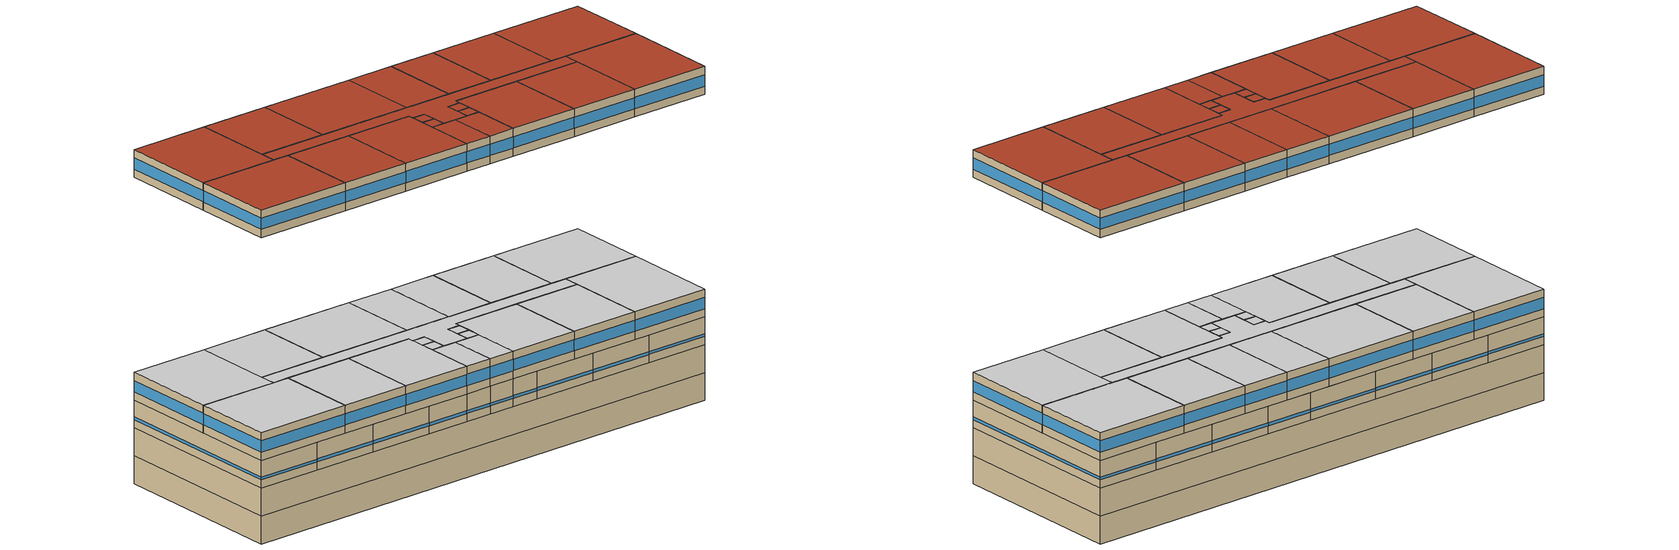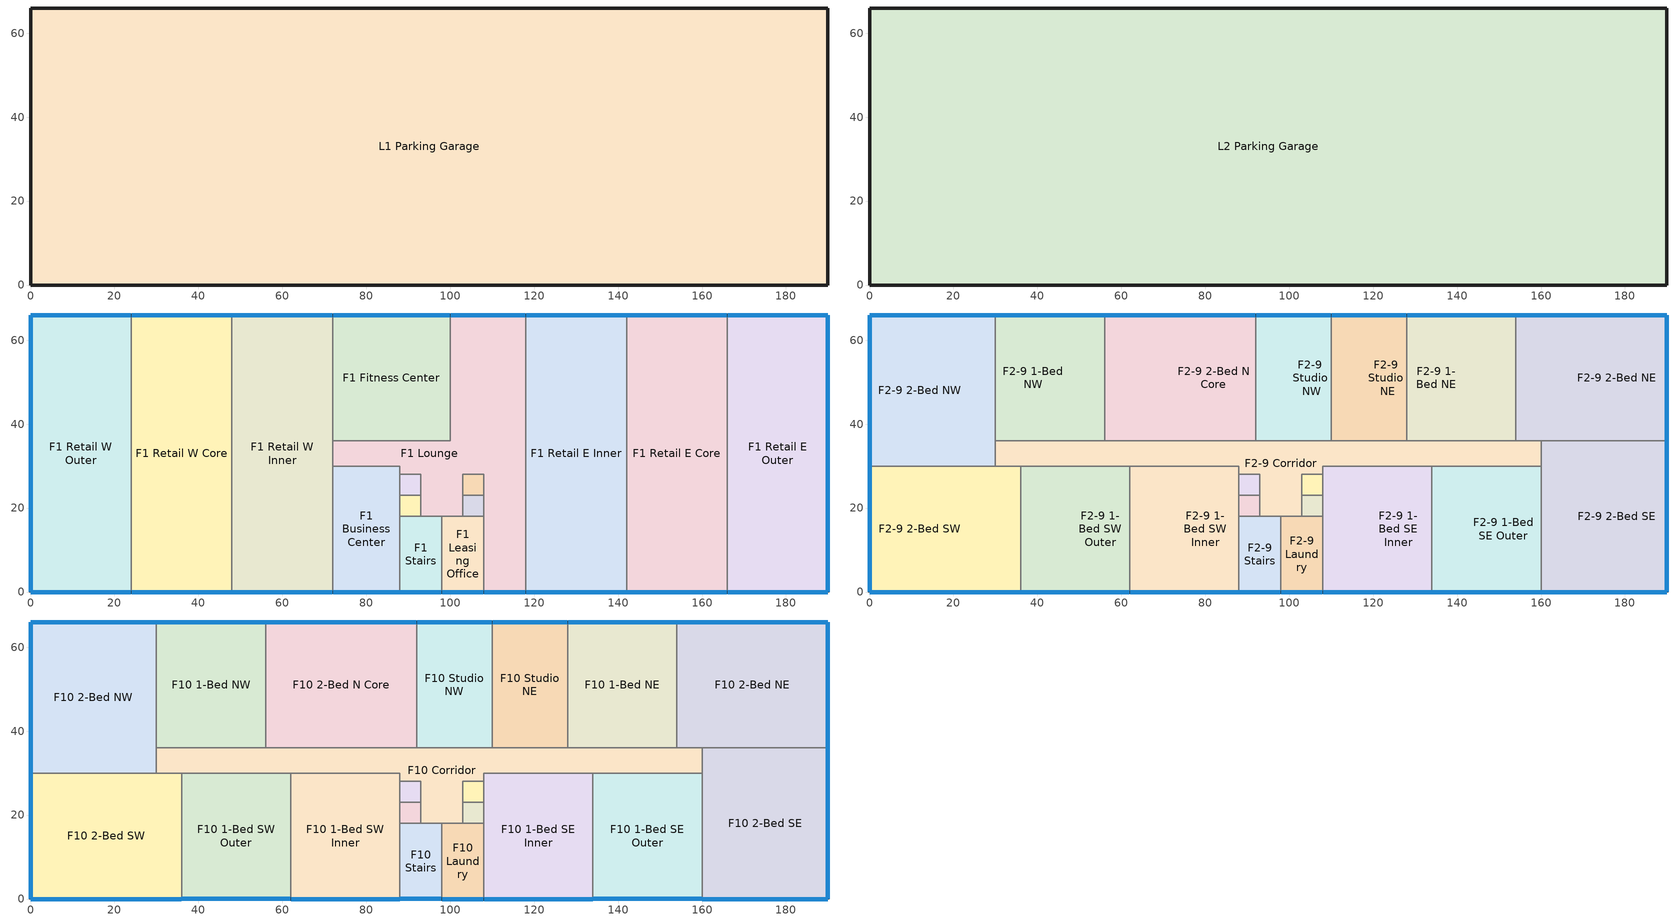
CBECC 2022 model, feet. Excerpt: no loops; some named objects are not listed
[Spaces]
L1 Parking Garage
 floor ground (SlabOnOrBelowGradeF073): 190,66 190,0 0,0 0,66 z-20
 wall ground (BelowGradeWallC114): 190,0 190,66 0,66 0,0 190,0 z-20:-10
L2 Parking Garage
 floor to L1 Parking Garage (TypicalFloorInterior): 190,66 190,0 0,0 0,66 z-10
 wall ground (BelowGradeWallC114): 0,0 190,0 190,66 0,66 0,0 z-10:0
F1 Business Center
 floor to L2 Parking Garage (OtherFloorU071): 88,30 88,0 72,0 72,30 z0
 wall outside (MetalFrameWallU062): 72,0 88,0 z0:10
 wall to F1 Lounge (MetalFrameWallInterior): 88,28 88,30 72,30 z0:10
 wall to F1 Elevator NW (MetalFrameWallInterior): 88,23 88,28 z0:10
 wall to F1 Elevator SW (MetalFrameWallInterior): 88,18 88,23 z0:10
 wall to F1 Stairs (MetalFrameWallInterior): 88,0 88,18 z0:10
 wall to F1 Retail W Inner (MetalFrameWallInterior): 72,30 72,0 z0:10
 window (Nonres Fixed Window): 72.08,0 87.92,0 z3:4.01
F1 Lounge
 floor to L2 Parking Garage (OtherFloorU071): 118,66 118,0 108,0 108,28 103,28 103,18 93,18 93,28 88,28 88,30 72,30 72,36 100,36 100,66 z0
 wall outside (MetalFrameWallU062): 108,0 118,0 / 118,66 100,66 z0:10
 wall to F1 Elevator NE (MetalFrameWallInterior): 103,23 103,28 108,28 108,23 z0:10
 wall to F1 Elevator NW (MetalFrameWallInterior): 88,28 93,28 93,23 z0:10
 wall to F1 Elevator SE (MetalFrameWallInterior): 103,18 103,23 / 108,23 108,18 z0:10
 wall to F1 Elevator SW (MetalFrameWallInterior): 93,23 93,18 z0:10
 wall to F1 Fitness Center (MetalFrameWallInterior): 100,66 100,36 72,36 z0:10
 wall to F1 Leasing Office (MetalFrameWallInterior): 98,18 103,18 / 108,18 108,0 z0:10
 wall to F1 Stairs (MetalFrameWallInterior): 93,18 98,18 z0:10
 wall to F1 Retail W Inner (MetalFrameWallInterior): 72,36 72,30 z0:10
 wall to F1 Retail E Inner (MetalFrameWallInterior): 118,0 118,66 z0:10
 window (Nonres Fixed Window): 108.08,0 117.92,0 z3:4.02; 117.92,66 100.08,66 z3:4.01
F1 Elevator NW
 floor to L2 Parking Garage (OtherFloorU071): 93,28 93,23 88,23 88,28 z0
 wall to F1 Elevator SW (MetalFrameWallInterior): 88,23 93,23 z0:10
F1 Elevator SW
 floor to L2 Parking Garage (OtherFloorU071): 93,23 93,18 88,18 88,23 z0
 wall to F1 Stairs (MetalFrameWallInterior): 88,18 93,18 z0:10
F1 Stairs
 floor to L2 Parking Garage (OtherFloorU071): 98,18 98,0 88,0 88,18 z0
 wall outside (MetalFrameWallU062): 88,0 98,0 z0:10
 wall to F1 Leasing Office (MetalFrameWallInterior): 98,0 98,18 z0:10
 window (Nonres Fixed Window): 88.08,0 97.92,0 z3:4.02
F1 Retail W Inner
 floor to L2 Parking Garage (OtherFloorU071): 72,66 72,0 48,0 48,66 z0
 wall outside (MetalFrameWallU062): 72,66 48,66 / 48,0 72,0 z0:10
 wall to F1 Fitness Center (MetalFrameWallInterior): 72,36 72,66 z0:10
 wall to F1 Retail W Core (MetalFrameWallInterior): 48,66 48,0 z0:10
 window (Nonres Fixed Window): 71.92,66 48.08,66 / 48.08,0 71.92,0 z3:4.01
F1 Elevator NE
 floor to L2 Parking Garage (OtherFloorU071): 108,28 108,23 103,23 103,28 z0
 wall to F1 Elevator SE (MetalFrameWallInterior): 103,23 108,23 z0:10
F1 Elevator SE
 floor to L2 Parking Garage (OtherFloorU071): 108,23 108,18 103,18 103,23 z0
 wall to F1 Leasing Office (MetalFrameWallInterior): 103,18 108,18 z0:10
F1 Leasing Office
 floor to L2 Parking Garage (OtherFloorU071): 108,18 108,0 98,0 98,18 z0
 wall outside (MetalFrameWallU062): 98,0 108,0 z0:10
 window (Nonres Fixed Window): 98.08,0 107.92,0 z3:4.02
F1 Fitness Center
 floor to L2 Parking Garage (OtherFloorU071): 100,66 100,36 72,36 72,66 z0
 wall outside (MetalFrameWallU062): 100,66 72,66 z0:10
 window (Nonres Fixed Window): 99.92,66 72.08,66 z3:4.01
F1 Retail E Inner
 floor to L2 Parking Garage (OtherFloorU071): 142,66 142,0 118,0 118,66 z0
 wall outside (MetalFrameWallU062): 142,66 118,66 / 118,0 142,0 z0:10
 wall to F1 Retail E Core (MetalFrameWallInterior): 142,0 142,66 z0:10
 window (Nonres Fixed Window): 141.92,66 118.08,66 / 118.08,0 141.92,0 z3:4.01
F1 Retail E Core
 floor to L2 Parking Garage (OtherFloorU071): 166,66 166,0 142,0 142,66 z0
 wall outside (MetalFrameWallU062): 166,66 142,66 / 142,0 166,0 z0:10
 wall to F1 Retail E Outer (MetalFrameWallInterior): 166,0 166,66 z0:10
 window (Nonres Fixed Window): 165.92,66 142.08,66 / 142.08,0 165.92,0 z3:4.01
F1 Retail E Outer
 floor to L2 Parking Garage (OtherFloorU071): 190,66 190,0 166,0 166,66 z0
 wall outside (MetalFrameWallU062): 166,0 190,0 190,66 166,66 z0:10
 window (Nonres Fixed Window): 189.92,66 166.08,66 / 166.08,0 189.92,0 z3:4.01; 190,0.08 190,65.92 z3:4
F1 Retail W Core
 floor to L2 Parking Garage (OtherFloorU071): 48,66 48,0 24,0 24,66 z0
 wall outside (MetalFrameWallU062): 48,66 24,66 / 24,0 48,0 z0:10
 wall to F1 Retail W Outer (MetalFrameWallInterior): 24,66 24,0 z0:10
 window (Nonres Fixed Window): 47.92,66 24.08,66 / 24.08,0 47.92,0 z3:4.01
F1 Retail W Outer
 floor to L2 Parking Garage (OtherFloorU071): 24,66 24,0 0,0 0,66 z0
 wall outside (MetalFrameWallU062): 24,66 0,66 0,0 24,0 z0:10
 window (Nonres Fixed Window): 0,65.92 0,0.08 z3:4; 23.92,66 0.08,66 / 0.08,0 23.92,0 z3:4.01
F2-9 1-Bed NE
 floor inside (TypicalFloorInterior): 154,66 154,36 142,36 142,66 z10; 142,66 142,36 128,36 128,66 z10
 wall outside (MetalFrameWallU069): 154,66 128,66 z10:20
 wall to F2-9 Studio NE (MetalFrameWallInterior): 128,66 128,36 z10:20
 wall to F2-9 2-Bed NE (MetalFrameWallInterior): 154,36 154,66 z10:20
 wall to F2-9 Corridor (MetalFrameWallInterior): 128,36 154,36 z10:20
 window (Res Fixed Window): 153.92,66 128.08,66 z13:17.03
 ceiling inside (IntCeiling): 154,36 154,66 128,66 128,36 z20
F2-9 Studio NE
 floor inside (TypicalFloorInterior): 118,66 118,36 110,36 110,66 z10; 128,66 128,36 118,36 118,66 z10
 wall outside (MetalFrameWallU069): 128,66 110,66 z10:20
 wall to F2-9 Corridor (MetalFrameWallInterior): 110,36 128,36 z10:20
 wall to F2-9 Studio NW (MetalFrameWallInterior): 110,66 110,36 z10:20
 window (Res Fixed Window): 127.92,66 110.08,66 z13:17.04
 ceiling inside (IntCeiling): 128,36 128,66 110,66 110,36 z20
F2-9 2-Bed NE
 floor inside (TypicalFloorInterior): 166,66 166,36 154,36 154,66 z10; 190,66 190,36 166,36 166,66 z10
 wall outside (MetalFrameWallU069): 190,36 190,66 154,66 z10:20
 wall to F2-9 2-Bed SE (MetalFrameWallInterior): 160,36 190,36 z10:20
 wall to F2-9 Corridor (MetalFrameWallInterior): 154,36 160,36 z10:20
 window (Res Fixed Window): 190,36.08 190,65.92 / 189.92,66 154.08,66 z13:17.02
 ceiling inside (IntCeiling): 190,36 190,66 154,66 154,36 z20
F2-9 Corridor
 floor inside (TypicalFloorInterior): 48,36 48,30 30,30 30,36 z10; 160,36 160,30 142,30 142,36 z10; 118,36 118,30 108,30 108,28 103,28 103,18 93,18 93,28 88,28 88,30 72,30 72,36 z10; 72,36 72,30 48,30 48,36 z10; 142,36 142,30 118,30 118,36 z10
 wall to F2-9 1-Bed NW (MetalFrameWallInterior): 56,36 30,36 z10:20
 wall to F2-9 1-Bed SE Inner (MetalFrameWallInterior): 108,28 108,30 134,30 z10:20
 wall to F2-9 1-Bed SE Outer (MetalFrameWallInterior): 134,30 160,30 z10:20
 wall to F2-9 1-Bed SW Inner (MetalFrameWallInterior): 62,30 88,30 88,28 z10:20
 wall to F2-9 1-Bed SW Outer (MetalFrameWallInterior): 36,30 62,30 z10:20
 wall to F2-9 2-Bed N Core (MetalFrameWallInterior): 92,36 56,36 z10:20
 wall to F2-9 2-Bed NW (MetalFrameWallInterior): 30,36 30,30 z10:20
 wall to F2-9 2-Bed SE (MetalFrameWallInterior): 160,30 160,36 z10:20
 wall to F2-9 2-Bed SW (MetalFrameWallInterior): 30,30 36,30 z10:20
 wall to F2-9 Elevator NE (MetalFrameWallInterior): 103,23 103,28 108,28 z10:20
 wall to F2-9 Elevator SW (MetalFrameWallInterior): 93,23 93,18 z10:20
 wall to F2-9 Studio NW (MetalFrameWallInterior): 110,36 92,36 z10:20
 wall to F2-9 Stairs (MetalFrameWallInterior): 93,18 98,18 z10:20
 wall to F2-9 Elevator NW (MetalFrameWallInterior): 88,28 93,28 93,23 z10:20
 wall to F2-9 Elevator SE (MetalFrameWallInterior): 103,18 103,23 z10:20
 wall to F2-9 Laundry (MetalFrameWallInterior): 98,18 103,18 z10:20
 ceiling inside (IntCeiling): 103,18 103,28 108,28 108,30 160,30 160,36 30,36 30,30 88,30 88,28 93,28 93,18 z20
F2-9 1-Bed NW
 floor inside (TypicalFloorInterior): 56,66 56,36 48,36 48,66 z10; 48,66 48,36 30,36 30,66 z10
 wall outside (MetalFrameWallU069): 56,66 30,66 z10:20
 wall to F2-9 2-Bed NW (MetalFrameWallInterior): 30,66 30,36 z10:20
 wall to F2-9 2-Bed N Core (MetalFrameWallInterior): 56,36 56,66 z10:20
 window (Res Fixed Window): 55.92,66 30.08,66 z13:17.03
 ceiling inside (IntCeiling): 56,36 56,66 30,66 30,36 z20
F2-9 2-Bed NW
 floor inside (TypicalFloorInterior): 30,66 30,30 24,30 24,66 z10; 24,66 24,30 0,30 0,66 z10
 wall outside (MetalFrameWallU069): 30,66 0,66 0,30 z10:20
 wall to F2-9 2-Bed SW (MetalFrameWallInterior): 0,30 30,30 z10:20
 window (Res Fixed Window): 0,65.92 0,30.08 / 29.92,66 0.08,66 z13:17.02
 ceiling inside (IntCeiling): 30,30 30,66 0,66 0,30 z20
F2-9 2-Bed N Core
 floor inside (TypicalFloorInterior): 92,66 92,36 72,36 72,66 z10; 72,66 72,36 56,36 56,66 z10
 wall outside (MetalFrameWallU069): 92,66 56,66 z10:20
 wall to F2-9 Studio NW (MetalFrameWallInterior): 92,36 92,66 z10:20
 window (Res Fixed Window): 91.92,66 56.08,66 z13:17.02
 ceiling inside (IntCeiling): 92,36 92,66 56,66 56,36 z20
F2-9 1-Bed SE Inner
 floor inside (TypicalFloorInterior): 134,30 134,0 118,0 118,30 z10; 118,30 118,0 108,0 108,30 z10
 wall outside (MetalFrameWallU069): 108,0 134,0 z10:20
 wall to F2-9 Elevator NE (MetalFrameWallInterior): 108,28 108,23 z10:20
 wall to F2-9 1-Bed SE Outer (MetalFrameWallInterior): 134,0 134,30 z10:20
 wall to F2-9 Elevator SE (MetalFrameWallInterior): 108,23 108,18 z10:20
 wall to F2-9 Laundry (MetalFrameWallInterior): 108,18 108,0 z10:20
 window (Res Fixed Window): 108.08,0 133.92,0 z13:17.03
 ceiling inside (IntCeiling): 134,0 134,30 108,30 108,0 z20
F2-9 Elevator NE
 floor inside (TypicalFloorInterior): 108,28 108,23 103,23 103,28 z10
 wall to F2-9 Elevator SE (MetalFrameWallInterior): 103,23 108,23 z10:20
 ceiling inside (IntCeiling): 108,23 108,28 103,28 103,23 z20
F2-9 1-Bed SE Outer
 floor inside (TypicalFloorInterior): 160,30 160,0 142,0 142,30 z10; 142,30 142,0 134,0 134,30 z10
 wall outside (MetalFrameWallU069): 134,0 160,0 z10:20
 wall to F2-9 2-Bed SE (MetalFrameWallInterior): 160,0 160,30 z10:20
 window (Res Fixed Window): 134.08,0 159.92,0 z13:17.03
 ceiling inside (IntCeiling): 160,0 160,30 134,30 134,0 z20
F2-9 Elevator SE
 floor inside (TypicalFloorInterior): 108,23 108,18 103,18 103,23 z10
 wall to F2-9 Laundry (MetalFrameWallInterior): 103,18 108,18 z10:20
 ceiling inside (IntCeiling): 108,18 108,23 103,23 103,18 z20
F2-9 Laundry
 floor inside (TypicalFloorInterior): 108,18 108,0 98,0 98,18 z10
 wall outside (MetalFrameWallU062): 98,0 108,0 z10:20
 wall to F2-9 Stairs (MetalFrameWallInterior): 98,18 98,0 z10:20
 window (Res Fixed Window): 98.08,0 107.92,0 z13:17.07
 ceiling inside (IntCeiling): 108,0 108,18 98,18 98,0 z20
F2-9 2-Bed SE
 floor inside (TypicalFloorInterior): 190,36 190,0 166,0 166,36 z10; 166,36 166,0 160,0 160,36 z10
 wall outside (MetalFrameWallU069): 160,0 190,0 190,36 z10:20
 window (Res Fixed Window): 160.08,0 189.92,0 / 190,0.08 190,35.92 z13:17.02
 ceiling inside (IntCeiling): 190,0 190,36 160,36 160,0 z20
F2-9 1-Bed SW Inner
 floor inside (TypicalFloorInterior): 88,30 88,0 72,0 72,30 z10; 72,30 72,0 62,0 62,30 z10
 wall outside (MetalFrameWallU069): 62,0 88,0 z10:20
 wall to F2-9 1-Bed SW Outer (MetalFrameWallInterior): 62,30 62,0 z10:20
 wall to F2-9 Stairs (MetalFrameWallInterior): 88,0 88,18 z10:20
 wall to F2-9 Elevator SW (MetalFrameWallInterior): 88,18 88,23 z10:20
 wall to F2-9 Elevator NW (MetalFrameWallInterior): 88,23 88,28 z10:20
 window (Res Fixed Window): 62.08,0 87.92,0 z13:17.03
 ceiling inside (IntCeiling): 88,0 88,30 62,30 62,0 z20
F2-9 1-Bed SW Outer
 floor inside (TypicalFloorInterior): 62,30 62,0 48,0 48,30 z10; 48,30 48,0 36,0 36,30 z10
 wall outside (MetalFrameWallU069): 36,0 62,0 z10:20
 wall to F2-9 2-Bed SW (MetalFrameWallInterior): 36,30 36,0 z10:20
 window (Res Fixed Window): 36.08,0 61.92,0 z13:17.03
 ceiling inside (IntCeiling): 62,0 62,30 36,30 36,0 z20
F2-9 Stairs
 floor inside (TypicalFloorInterior): 98,18 98,0 88,0 88,18 z10
 wall outside (MetalFrameWallU062): 88,0 98,0 z10:20
 wall to F2-9 Elevator SW (MetalFrameWallInterior): 93,18 88,18 z10:20
 window (Res Fixed Window): 88.08,0 97.92,0 z13:17.07
 ceiling inside (IntCeiling): 98,0 98,18 88,18 88,0 z20
F2-9 Elevator SW
 floor inside (TypicalFloorInterior): 93,23 93,18 88,18 88,23 z10
 wall to F2-9 Elevator NW (MetalFrameWallInterior): 93,23 88,23 z10:20
 ceiling inside (IntCeiling): 93,18 93,23 88,23 88,18 z20
F2-9 Elevator NW
 floor inside (TypicalFloorInterior): 93,28 93,23 88,23 88,28 z10
 ceiling inside (IntCeiling): 93,23 93,28 88,28 88,23 z20
F2-9 2-Bed SW
 floor inside (TypicalFloorInterior): 36,30 36,0 24,0 24,30 z10; 24,30 24,0 0,0 0,30 z10
 wall outside (MetalFrameWallU069): 0,30 0,0 36,0 z10:20
 window (Res Fixed Window): 0,29.92 0,0.08 / 0.08,0 35.92,0 z13:17.02
 ceiling inside (IntCeiling): 36,0 36,30 0,30 0,0 z20
F2-9 Studio NW
 floor inside (TypicalFloorInterior): 100,66 100,36 92,36 92,66 z10; 110,66 110,36 100,36 100,66 z10
 wall outside (MetalFrameWallU069): 110,66 92,66 z10:20
 window (Res Fixed Window): 109.92,66 92.08,66 z13:17.04
 ceiling inside (IntCeiling): 110,36 110,66 92,66 92,36 z20
F10 1-Bed NE
 floor inside (TypicalFloorInterior): 154,66 154,36 128,36 128,66 z90
 wall outside (MetalFrameWallU069): 154,66 128,66 z90:100
 wall to F10 Studio NE (MetalFrameWallInterior): 128,66 128,36 z90:100
 wall to F10 2-Bed NE (MetalFrameWallInterior): 154,36 154,66 z90:100
 wall to F10 Corridor (MetalFrameWallInterior): 128,36 154,36 z90:100
 window (Res Fixed Window): 153.92,66 128.08,66 z93:97.03
 roof outside (FlatResWoodFramingAndOtherRoofU028Refl08): 154,36 154,66 128,66 128,36 z100
F10 Studio NE
 floor inside (TypicalFloorInterior): 128,66 128,36 110,36 110,66 z90
 wall outside (MetalFrameWallU069): 128,66 110,66 z90:100
 wall to F10 Corridor (MetalFrameWallInterior): 110,36 128,36 z90:100
 wall to F10 Studio NW (MetalFrameWallInterior): 110,66 110,36 z90:100
 window (Res Fixed Window): 127.92,66 110.08,66 z93:97.04
 roof outside (FlatResWoodFramingAndOtherRoofU028Refl08): 128,36 128,66 110,66 110,36 z100
F10 2-Bed NE
 floor inside (TypicalFloorInterior): 190,66 190,36 154,36 154,66 z90
 wall outside (MetalFrameWallU069): 190,36 190,66 154,66 z90:100
 wall to F10 2-Bed SE (MetalFrameWallInterior): 160,36 190,36 z90:100
 wall to F10 Corridor (MetalFrameWallInterior): 154,36 160,36 z90:100
 window (Res Fixed Window): 190,36.08 190,65.92 / 189.92,66 154.08,66 z93:97.02
 roof outside (FlatResWoodFramingAndOtherRoofU028Refl08): 190,36 190,66 154,66 154,36 z100
F10 Corridor
 floor inside (TypicalFloorInterior): 160,36 160,30 108,30 108,28 103,28 103,18 93,18 93,28 88,28 88,30 30,30 30,36 z90
 wall to F10 1-Bed NW (MetalFrameWallInterior): 56,36 30,36 z90:100
 wall to F10 1-Bed SE Inner (MetalFrameWallInterior): 108,28 108,30 134,30 z90:100
 wall to F10 1-Bed SE Outer (MetalFrameWallInterior): 134,30 160,30 z90:100
 wall to F10 1-Bed SW Inner (MetalFrameWallInterior): 62,30 88,30 88,28 z90:100
 wall to F10 1-Bed SW Outer (MetalFrameWallInterior): 36,30 62,30 z90:100
 wall to F10 2-Bed N Core (MetalFrameWallInterior): 92,36 56,36 z90:100
 wall to F10 2-Bed NW (MetalFrameWallInterior): 30,36 30,30 z90:100
 wall to F10 2-Bed SE (MetalFrameWallInterior): 160,30 160,36 z90:100
 wall to F10 2-Bed SW (MetalFrameWallInterior): 30,30 36,30 z90:100
 wall to F10 Elevator NE (MetalFrameWallInterior): 103,23 103,28 108,28 z90:100
 wall to F10 Elevator SW (MetalFrameWallInterior): 93,23 93,18 z90:100
 wall to F10 Studio NW (MetalFrameWallInterior): 110,36 92,36 z90:100
 wall to F10 Stairs (MetalFrameWallInterior): 93,18 98,18 z90:100
 wall to F10 Elevator NW (MetalFrameWallInterior): 88,28 93,28 93,23 z90:100
 wall to F10 Elevator SE (MetalFrameWallInterior): 103,18 103,23 z90:100
 wall to F10 Laundry (MetalFrameWallInterior): 98,18 103,18 z90:100
 roof outside (FlatNonresWoodFramingAndOtherRoofU034): 103,18 103,28 108,28 108,30 160,30 160,36 30,36 30,30 88,30 88,28 93,28 93,18 z100
F10 1-Bed NW
 floor inside (TypicalFloorInterior): 56,66 56,36 30,36 30,66 z90
 wall outside (MetalFrameWallU069): 56,66 30,66 z90:100
 wall to F10 2-Bed NW (MetalFrameWallInterior): 30,66 30,36 z90:100
 wall to F10 2-Bed N Core (MetalFrameWallInterior): 56,36 56,66 z90:100
 window (Res Fixed Window): 55.92,66 30.08,66 z93:97.03
 roof outside (FlatResWoodFramingAndOtherRoofU028Refl08): 56,36 56,66 30,66 30,36 z100
F10 2-Bed NW
 floor inside (TypicalFloorInterior): 30,66 30,30 0,30 0,66 z90
 wall outside (MetalFrameWallU069): 30,66 0,66 0,30 z90:100
 wall to F10 2-Bed SW (MetalFrameWallInterior): 0,30 30,30 z90:100
 window (Res Fixed Window): 0,65.92 0,30.08 / 29.92,66 0.08,66 z93:97.02
 roof outside (FlatResWoodFramingAndOtherRoofU028Refl08): 30,30 30,66 0,66 0,30 z100
F10 2-Bed N Core
 floor inside (TypicalFloorInterior): 92,66 92,36 56,36 56,66 z90
 wall outside (MetalFrameWallU069): 92,66 56,66 z90:100
 wall to F10 Studio NW (MetalFrameWallInterior): 92,36 92,66 z90:100
 window (Res Fixed Window): 91.92,66 56.08,66 z93:97.02
 roof outside (FlatResWoodFramingAndOtherRoofU028Refl08): 92,36 92,66 56,66 56,36 z100
F10 1-Bed SE Inner
 floor inside (TypicalFloorInterior): 134,30 134,0 108,0 108,30 z90
 wall outside (MetalFrameWallU069): 108,0 134,0 z90:100
 wall to F10 Elevator NE (MetalFrameWallInterior): 108,28 108,23 z90:100
 wall to F10 1-Bed SE Outer (MetalFrameWallInterior): 134,0 134,30 z90:100
 wall to F10 Elevator SE (MetalFrameWallInterior): 108,23 108,18 z90:100
 wall to F10 Laundry (MetalFrameWallInterior): 108,18 108,0 z90:100
 window (Res Fixed Window): 108.08,0 133.92,0 z93:97.03
 roof outside (FlatResWoodFramingAndOtherRoofU028Refl08): 134,0 134,30 108,30 108,0 z100
F10 Elevator NE
 floor inside (TypicalFloorInterior): 108,28 108,23 103,23 103,28 z90
 wall to F10 Elevator SE (MetalFrameWallInterior): 103,23 108,23 z90:100
 roof outside (FlatNonresWoodFramingAndOtherRoofU034): 108,23 108,28 103,28 103,23 z100
F10 1-Bed SE Outer
 floor inside (TypicalFloorInterior): 160,30 160,0 134,0 134,30 z90
 wall outside (MetalFrameWallU069): 134,0 160,0 z90:100
 wall to F10 2-Bed SE (MetalFrameWallInterior): 160,0 160,30 z90:100
 window (Res Fixed Window): 134.08,0 159.92,0 z93:97.03
 roof outside (FlatResWoodFramingAndOtherRoofU028Refl08): 160,0 160,30 134,30 134,0 z100
F10 Elevator SE
 floor inside (TypicalFloorInterior): 108,23 108,18 103,18 103,23 z90
 wall to F10 Laundry (MetalFrameWallInterior): 103,18 108,18 z90:100
 roof outside (FlatNonresWoodFramingAndOtherRoofU034): 108,18 108,23 103,23 103,18 z100
F10 Laundry
 floor inside (TypicalFloorInterior): 108,18 108,0 98,0 98,18 z90
 wall outside (MetalFrameWallU062): 98,0 108,0 z90:100
 wall to F10 Stairs (MetalFrameWallInterior): 98,18 98,0 z90:100
 window (Res Fixed Window): 98.08,0 107.92,0 z93:97.07
 roof outside (FlatNonresWoodFramingAndOtherRoofU034): 108,0 108,18 98,18 98,0 z100
F10 2-Bed SE
 floor inside (TypicalFloorInterior): 190,36 190,0 160,0 160,36 z90
 wall outside (MetalFrameWallU069): 160,0 190,0 190,36 z90:100
 window (Res Fixed Window): 160.08,0 189.92,0 / 190,0.08 190,35.92 z93:97.02
 roof outside (FlatResWoodFramingAndOtherRoofU028Refl08): 190,0 190,36 160,36 160,0 z100
F10 1-Bed SW Inner
 floor inside (TypicalFloorInterior): 88,30 88,0 62,0 62,30 z90
 wall outside (MetalFrameWallU069): 62,0 88,0 z90:100
 wall to F10 1-Bed SW Outer (MetalFrameWallInterior): 62,30 62,0 z90:100
 wall to F10 Stairs (MetalFrameWallInterior): 88,0 88,18 z90:100
 wall to F10 Elevator SW (MetalFrameWallInterior): 88,18 88,23 z90:100
 wall to F10 Elevator NW (MetalFrameWallInterior): 88,23 88,28 z90:100
 window (Res Fixed Window): 62.08,0 87.92,0 z93:97.03
 roof outside (FlatResWoodFramingAndOtherRoofU028Refl08): 88,0 88,30 62,30 62,0 z100
F10 1-Bed SW Outer
 floor inside (TypicalFloorInterior): 62,30 62,0 36,0 36,30 z90
 wall outside (MetalFrameWallU069): 36,0 62,0 z90:100
 wall to F10 2-Bed SW (MetalFrameWallInterior): 36,30 36,0 z90:100
 window (Res Fixed Window): 36.08,0 61.92,0 z93:97.03
 roof outside (FlatResWoodFramingAndOtherRoofU028Refl08): 62,0 62,30 36,30 36,0 z100
F10 Stairs
 floor inside (TypicalFloorInterior): 98,18 98,0 88,0 88,18 z90
 wall outside (MetalFrameWallU062): 88,0 98,0 z90:100
 wall to F10 Elevator SW (MetalFrameWallInterior): 93,18 88,18 z90:100
 window (Res Fixed Window): 88.08,0 97.92,0 z93:97.07
 roof outside (FlatNonresWoodFramingAndOtherRoofU034): 98,0 98,18 88,18 88,0 z100
F10 Elevator SW
 floor inside (TypicalFloorInterior): 93,23 93,18 88,18 88,23 z90
 wall to F10 Elevator NW (MetalFrameWallInterior): 93,23 88,23 z90:100
 roof outside (FlatNonresWoodFramingAndOtherRoofU034): 93,18 93,23 88,23 88,18 z100
F10 Elevator NW
 floor inside (TypicalFloorInterior): 93,28 93,23 88,23 88,28 z90
 roof outside (FlatNonresWoodFramingAndOtherRoofU034): 93,23 93,28 88,28 88,23 z100
F10 2-Bed SW
 floor inside (TypicalFloorInterior): 36,30 36,0 0,0 0,30 z90
 wall outside (MetalFrameWallU069): 0,30 0,0 36,0 z90:100
 window (Res Fixed Window): 0,29.92 0,0.08 / 0.08,0 35.92,0 z93:97.02
 roof outside (FlatResWoodFramingAndOtherRoofU028Refl08): 36,0 36,30 0,30 0,0 z100
F10 Studio NW
 floor inside (TypicalFloorInterior): 110,66 110,36 92,36 92,66 z90
 wall outside (MetalFrameWallU069): 110,66 92,66 z90:100
 window (Res Fixed Window): 109.92,66 92.08,66 z93:97.04
 roof outside (FlatResWoodFramingAndOtherRoofU028Refl08): 110,36 110,66 92,66 92,36 z100
[Proj]
0110012-HighRiseRes10Story-CECStd19: CliZn=ClimateZone12; WeatherStation=SACRAMENTO-EXECUTIVE_724830; HVACAutoSizing=0; IsStdModel=1; TakeCentralElecDHWSolPVCred=0
[Bldg]
Building 1: BldgAz=0; TotStoryCnt=12; AboveGrdStoryCnt=10
[Mat]
Name | CodeCat | CodeItem
Gypsum Board - 3/4 in. | Bldg Board and Siding | Gypsum Board - 3/4 in.
Gypsum Board - 1/2 in. | Bldg Board and Siding | Gypsum Board - 1/2 in.
Gypsum Board - 5/8 in. | Bldg Board and Siding | Gypsum Board - 5/8 in.
Stucco - 7/8 in. | Plastering Materials | Stucco - 7/8 in.
Carpet - 3/4 in. | Finish Materials | Carpet - 3/4 in.
Metal Deck - 1/16 in. | Bldg Board and Siding | Metal Deck - 1/16 in.
Air - Metal Wall Framing - 16 or 24 in. OC | Air | Air - Metal Wall Framing - 16 or 24 in. OC
Concrete - 140 lb/ft3 - 4 in. | Concrete | Concrete - 140 lb/ft3 - 4 in.
Concrete - Solid Grout - 115 lb/ft3 - 8 in. | Masonry Units Solid | Concrete - Solid Grout - 115 lb/ft3 - 8 in.
Plywood - 5/8 in. | Bldg Board and Siding | Plywood - 5/8 in.
Compliance Insulation R0.10 | Insulation Board | Compliance Insulation R0.10
Compliance Insulation R0.20 | Insulation Board | Compliance Insulation R0.20
Compliance Insulation R2.00 | Insulation Board | Compliance Insulation R2.00
Compliance Insulation R10.06 | Insulation Board | Compliance Insulation R10.06
Compliance Insulation R13.99 | Insulation Board | Compliance Insulation R13.99
Compliance Insulation R9.83 | Insulation Board | Compliance Insulation R9.83
Compliance Insulation R28.63 | Insulation Board | Compliance Insulation R28.63
Compliance Insulation R34.93 | Insulation Board | Compliance Insulation R34.93
Metal Standing Seam - 1/16 in. | Roofing | Metal Standing Seam - 1/16 in.
[ConsAssm]
TypicalFloorInterior: CompatibleSurfType=InteriorFloor; SpecMthd=Layers; ExtRoughness=MediumRough; MatRef[1]=Metal Deck - 1/16 in.; MatRef[2]=Concrete - 140 lb/ft3 - 4 in.; MatRef[3]=Carpet - 3/4 in.
IntCeiling: CompatibleSurfType=Ceiling; MatRef[1]=Gypsum Board - 3/4 in.
MetalFrameWallInterior: SpecMthd=Layers; ExtRoughness=MediumSmooth; MatRef[1]=Gypsum Board - 5/8 in.; MatRef[2]=Air - Metal Wall Framing - 16 or 24 in. OC; MatRef[3]=Gypsum Board - 5/8 in.
BelowGradeWallC114: CompatibleSurfType=UndergroundWall; SpecMthd=Layers; ExtRoughness=Smooth; MatRef[1]=Concrete - Solid Grout - 115 lb/ft3 - 8 in.
MetalFrameWallU062: CompatibleSurfType=ExteriorWall; SpecMthd=Layers; ExtRoughness=Smooth; MatRef[1]=Stucco - 7/8 in.; MatRef[2]=Compliance Insulation R13.99; MatRef[3]=Air - Metal Wall Framing - 16 or 24 in. OC; MatRef[4]=Gypsum Board - 1/2 in.
OtherFloorU071: SpecMthd=Layers; ExtRoughness=MediumSmooth; MatRef[1]=Compliance Insulation R9.83; MatRef[2]=Plywood - 5/8 in.; MatRef[3]=Carpet - 3/4 in.
MetalFrameWallU069: SpecMthd=Layers; ExtRoughness=Smooth; MatRef[1]=Stucco - 7/8 in.; MatRef[2]=Compliance Insulation R10.06; MatRef[3]=Compliance Insulation R2.00; MatRef[4]=Compliance Insulation R0.20; MatRef[5]=Compliance Insulation R0.10; MatRef[6]=Air - Metal Wall Framing - 16 or 24 in. OC; MatRef[7]=Gypsum Board - 1/2 in.
SlabOnOrBelowGradeF073: SpecMthd=Layers; ExtRoughness=Rough
FlatResWoodFramingAndOtherRoofU028Refl08: CompatibleSurfType=Roof; MatRef[1]=Metal Standing Seam - 1/16 in.; MatRef[2]=Compliance Insulation R34.93; CRRCInitialEmit=0.85; CRRCAgedEmit=0.85; CRRCProdID=XXXX
FlatNonresWoodFramingAndOtherRoofU034: CompatibleSurfType=Roof; MatRef[1]=Metal Standing Seam - 1/16 in.; MatRef[2]=Compliance Insulation R28.63; CRRCInitialEmit=0.85; CRRCAgedEmit=0.85; CRRCProdID=XXXX; CRRCInitialRefl=0.63; CRRCAgedRefl=0.63
[FenCons] FenProdType=FixedWindow; SHGC=0.25; UFactor=0.36; VT=0.42
Res Fixed Window; Nonres Fixed Window
[Story]
Name | Mult
Building Story Parking Garage L1; Building Story Parking Garage L2; Building Story Nonresidential; Building Story Residential Floor 10
Building Story Residential Floors 2-9 | 8
[Spc]
L1 Parking Garage: Story=Building Story Parking Garage L1; CondgType=Unconditioned; ThrmlZnRef=Thermal Zone: L1 Parking Garage; Vol=125400; SpcFuncDefaultsRef=Parking; HasProcExh=1
L2 Parking Garage: Story=Building Story Parking Garage L2; CondgType=Unconditioned; ThrmlZnRef=Thermal Zone: L2 Parking Garage; Vol=125400; SpcFuncDefaultsRef=Parking; HasProcExh=1
F1 Business Center: Story=Building Story Nonresidential; ThrmlZnRef=Thermal Zone: F1 Business Center; Vol=4800; SpcFunc=Office Area (>250 square feet); IsResCommon=0; SHWFluidSegRef=NonResPropElecSHWPriSupSeg; OccSensorCtrl=1
F1 Elevator NE; F1 Elevator NW; F1 Elevator SE; F1 Elevator SW: Story=Building Story Nonresidential; CondgType=IndirectlyConditioned; ThrmlZnRef=Thermal Zone: F1 Lounge; Vol=250; SpcFuncDefaultsRef=Elevator; IsResCommon=0
F1 Fitness Center: Story=Building Story Nonresidential; ThrmlZnRef=Thermal Zone: F1 Fitness Center; Vol=8400; SpcFunc=Exercise/Fitness Center and Gymnasium Areas; IsResCommon=0; SHWFluidSegRef=NonResPropGasSHWPriSupSeg
F1 Leasing Office: Story=Building Story Nonresidential; ThrmlZnRef=Thermal Zone: F1 Leasing Office; Vol=1800; SpcFunc=Office Area (<250 square feet); IsResCommon=0; SHWFluidSegRef=NonResPropElecSHWPriSupSeg; OccSensorCtrl=1
F1 Lounge: Story=Building Story Nonresidential; ThrmlZnRef=Thermal Zone: F1 Lounge; Vol=12560; SpcFunc=Lounge, Breakroom, or Waiting Area; IsResCommon=0; SHWFluidSegRef=NonResPropGasSHWPriSupSeg
F1 Retail E Core; F1 Retail E Inner: Story=Building Story Nonresidential; ThrmlZnRef=Thermal Zone: F1 Retail E Core; Vol=15840; SpcFuncDefaultsRef=Retail; SecSide100PctControlled=1
F1 Retail E Outer: Story=Building Story Nonresidential; ThrmlZnRef=Thermal Zone: F1 Retail E Outer; Vol=15840; SpcFuncDefaultsRef=Retail; SecSide100PctControlled=1
F1 Retail W Core; F1 Retail W Inner: Story=Building Story Nonresidential; ThrmlZnRef=Thermal Zone: F1 Retail W Core; Vol=15840; SpcFuncDefaultsRef=Retail; SecSide100PctControlled=1
F1 Retail W Outer: Story=Building Story Nonresidential; ThrmlZnRef=Thermal Zone: F1 Retail W Outer; Vol=15840; SpcFuncDefaultsRef=Retail; SecSide100PctControlled=1
F1 Stairs: Story=Building Story Nonresidential; CondgType=IndirectlyConditioned; ThrmlZnRef=Thermal Zone: F1 Lounge; Vol=1800; SpcFunc=Stairwell; IsResCommon=0; OccSensorCtrl=1
F2-9 1-Bed NE: Story=Building Story Residential Floors 2-9; ThrmlZnRef=Thermal Zone: F2-9 1-Bed N; Vol=7800; SpcFuncDefaultsRef=Residential; DwellingUnitTypeCnt[2]=1; ResSpcDHWFeaturesRef[2]=F2-9 1-Bed NE rsd1
F2-9 1-Bed NW: Story=Building Story Residential Floors 2-9; ThrmlZnRef=Thermal Zone: F2-9 1-Bed N; Vol=7800; SpcFuncDefaultsRef=Residential; DwellingUnitTypeCnt[2]=1; ResSpcDHWFeaturesRef[2]=F2-9 1-Bed NW rsd1
F2-9 1-Bed SE Inner: Story=Building Story Residential Floors 2-9; ThrmlZnRef=Thermal Zone: F2-9 1-Bed SE; Vol=7800; SpcFuncDefaultsRef=Residential; DwellingUnitTypeCnt[2]=1; ResSpcDHWFeaturesRef[2]=F2-9 1-Bed SE Inner rsd1
F2-9 1-Bed SE Outer: Story=Building Story Residential Floors 2-9; ThrmlZnRef=Thermal Zone: F2-9 1-Bed SE; Vol=7800; SpcFuncDefaultsRef=Residential; DwellingUnitTypeCnt[2]=1; ResSpcDHWFeaturesRef[2]=F2-9 1-Bed SE Outer rsd1
F2-9 1-Bed SW Inner: Story=Building Story Residential Floors 2-9; ThrmlZnRef=Thermal Zone: F2-9 1-Bed SW; Vol=7800; SpcFuncDefaultsRef=Residential; DwellingUnitTypeCnt[2]=1; ResSpcDHWFeaturesRef[2]=F2-9 1-Bed SW Inner rsd1
F2-9 1-Bed SW Outer: Story=Building Story Residential Floors 2-9; ThrmlZnRef=Thermal Zone: F2-9 1-Bed SW; Vol=7800; SpcFuncDefaultsRef=Residential; DwellingUnitTypeCnt[2]=1; ResSpcDHWFeaturesRef[2]=F2-9 1-Bed SW Outer rsd1
F2-9 2-Bed N Core: Story=Building Story Residential Floors 2-9; ThrmlZnRef=Thermal Zone: F2-9 2-Bed N Core; Vol=10800; SpcFuncDefaultsRef=Residential; DwellingUnitTypeCnt[3]=1; ResSpcDHWFeaturesRef[3]=F2-9 2-Bed N Core rsd2
F2-9 2-Bed NE: Story=Building Story Residential Floors 2-9; ThrmlZnRef=Thermal Zone: F2-9 2-Bed NE; Vol=10800; SpcFuncDefaultsRef=Residential; DwellingUnitTypeCnt[3]=1; ResSpcDHWFeaturesRef[3]=F2-9 2-Bed NE rsd2
F2-9 2-Bed NW: Story=Building Story Residential Floors 2-9; ThrmlZnRef=Thermal Zone: F2-9 2-Bed NW; Vol=10800; SpcFuncDefaultsRef=Residential; DwellingUnitTypeCnt[3]=1; ResSpcDHWFeaturesRef[3]=F2-9 2-Bed NW rsd2
F2-9 2-Bed SE: Story=Building Story Residential Floors 2-9; ThrmlZnRef=Thermal Zone: F2-9 2-Bed SE; Vol=10800; SpcFuncDefaultsRef=Residential; DwellingUnitTypeCnt[3]=1; ResSpcDHWFeaturesRef[3]=F2-9 2-Bed SE rsd2
F2-9 2-Bed SW: Story=Building Story Residential Floors 2-9; ThrmlZnRef=Thermal Zone: F2-9 2-Bed SW; Vol=10800; SpcFuncDefaultsRef=Residential; DwellingUnitTypeCnt[3]=1; ResSpcDHWFeaturesRef[3]=F2-9 2-Bed SW rsd2
F2-9 Corridor: Story=Building Story Residential Floors 2-9; ThrmlZnRef=Thermal Zone: F2-9 Corridor; Vol=9200; SpcFunc=Corridor Area; IsResCommon=1; OccSensorCtrl=1
F2-9 Elevator NE; F2-9 Elevator NW; F2-9 Elevator SE; F2-9 Elevator SW: Story=Building Story Residential Floors 2-9; CondgType=IndirectlyConditioned; ThrmlZnRef=Thermal Zone: F2-9 Corridor; Vol=250; SpcFuncDefaultsRef=Elevator; IsResCommon=1
F2-9 Laundry: Story=Building Story Residential Floors 2-9; ThrmlZnRef=Thermal Zone: F2-9 Laundry; Vol=1800; SpcFunc=Laundry Area; IsResCommon=1; SHWFluidSegRef=NonResPropGasSHWPriSupSeg
F2-9 Stairs: Story=Building Story Residential Floors 2-9; CondgType=IndirectlyConditioned; ThrmlZnRef=Thermal Zone: F2-9 Corridor; Vol=1800; SpcFunc=Stairwell; IsResCommon=1; OccSensorCtrl=1
F2-9 Studio NE: Story=Building Story Residential Floors 2-9; ThrmlZnRef=Thermal Zone: F2-9 Studio N; Vol=5400; SpcFuncDefaultsRef=Residential; DwellingUnitTypeCnt[1]=1; ResSpcDHWFeaturesRef[1]=F2-9 Studio NE rsd0
F2-9 Studio NW: Story=Building Story Residential Floors 2-9; ThrmlZnRef=Thermal Zone: F2-9 Studio N; Vol=5400; SpcFuncDefaultsRef=Residential; DwellingUnitTypeCnt[1]=1; ResSpcDHWFeaturesRef[1]=F2-9 Studio NW rsd0
F10 1-Bed NE: Story=Building Story Residential Floor 10; ThrmlZnRef=Thermal Zone: F10 1-Bed N; Vol=7800; SpcFuncDefaultsRef=Residential; DwellingUnitTypeCnt[2]=1; ResSpcDHWFeaturesRef[2]=F10 1-Bed NE rsd1
F10 1-Bed NW: Story=Building Story Residential Floor 10; ThrmlZnRef=Thermal Zone: F10 1-Bed N; Vol=7800; SpcFuncDefaultsRef=Residential; DwellingUnitTypeCnt[2]=1; ResSpcDHWFeaturesRef[2]=F10 1-Bed NW rsd1
F10 1-Bed SE Inner: Story=Building Story Residential Floor 10; ThrmlZnRef=Thermal Zone: F10 1-Bed SE; Vol=7800; SpcFuncDefaultsRef=Residential; DwellingUnitTypeCnt[2]=1; ResSpcDHWFeaturesRef[2]=F10 1-Bed SE Inner rsd1
F10 1-Bed SE Outer: Story=Building Story Residential Floor 10; ThrmlZnRef=Thermal Zone: F10 1-Bed SE; Vol=7800; SpcFuncDefaultsRef=Residential; DwellingUnitTypeCnt[2]=1; ResSpcDHWFeaturesRef[2]=F10 1-Bed SE Outer rsd1
F10 1-Bed SW Inner: Story=Building Story Residential Floor 10; ThrmlZnRef=Thermal Zone: F10 1-Bed SW; Vol=7800; SpcFuncDefaultsRef=Residential; DwellingUnitTypeCnt[2]=1; ResSpcDHWFeaturesRef[2]=F10 1-Bed SW Inner rsd1
F10 1-Bed SW Outer: Story=Building Story Residential Floor 10; ThrmlZnRef=Thermal Zone: F10 1-Bed SW; Vol=7800; SpcFuncDefaultsRef=Residential; DwellingUnitTypeCnt[2]=1; ResSpcDHWFeaturesRef[2]=F10 1-Bed SW Outer rsd1
F10 2-Bed N Core: Story=Building Story Residential Floor 10; ThrmlZnRef=Thermal Zone: F10 2-Bed N Core; Vol=10800; SpcFuncDefaultsRef=Residential; DwellingUnitTypeCnt[3]=1; ResSpcDHWFeaturesRef[3]=F10 2-Bed N Core rsd2
F10 2-Bed NE: Story=Building Story Residential Floor 10; ThrmlZnRef=Thermal Zone: F10 2-Bed NE; Vol=10800; SpcFuncDefaultsRef=Residential; DwellingUnitTypeCnt[3]=1; ResSpcDHWFeaturesRef[3]=F10 2-Bed NE rsd2
F10 2-Bed NW: Story=Building Story Residential Floor 10; ThrmlZnRef=Thermal Zone: F10 2-Bed NW; Vol=10800; SpcFuncDefaultsRef=Residential; DwellingUnitTypeCnt[3]=1; ResSpcDHWFeaturesRef[3]=F10 2-Bed NW rsd2
F10 2-Bed SE: Story=Building Story Residential Floor 10; ThrmlZnRef=Thermal Zone: F10 2-Bed SE; Vol=10800; SpcFuncDefaultsRef=Residential; DwellingUnitTypeCnt[3]=1; ResSpcDHWFeaturesRef[3]=F10 2-Bed SE rsd2
F10 2-Bed SW: Story=Building Story Residential Floor 10; ThrmlZnRef=Thermal Zone: F10 2-Bed SW; Vol=10800; SpcFuncDefaultsRef=Residential; DwellingUnitTypeCnt[3]=1; ResSpcDHWFeaturesRef[3]=F10 2-Bed SW rsd2
F10 Corridor: Story=Building Story Residential Floor 10; ThrmlZnRef=Thermal Zone: F10 Corridor; Vol=9200; SpcFunc=Corridor Area; IsResCommon=1; OccSensorCtrl=1
F10 Elevator NE; F10 Elevator NW; F10 Elevator SE; F10 Elevator SW: Story=Building Story Residential Floor 10; CondgType=IndirectlyConditioned; ThrmlZnRef=Thermal Zone: F10 Corridor; Vol=250; SpcFuncDefaultsRef=Elevator; IsResCommon=1
F10 Laundry: Story=Building Story Residential Floor 10; ThrmlZnRef=Thermal Zone: F10 Laundry; Vol=1800; SpcFunc=Laundry Area; IsResCommon=1; SHWFluidSegRef=NonResPropGasSHWPriSupSeg
F10 Stairs: Story=Building Story Residential Floor 10; CondgType=IndirectlyConditioned; ThrmlZnRef=Thermal Zone: F10 Corridor; Vol=1800; SpcFunc=Stairwell; IsResCommon=1; OccSensorCtrl=1
F10 Studio NE: Story=Building Story Residential Floor 10; ThrmlZnRef=Thermal Zone: F10 Studio N; Vol=5400; SpcFuncDefaultsRef=Residential; DwellingUnitTypeCnt[1]=1; ResSpcDHWFeaturesRef[1]=F10 Studio NE rsd0
F10 Studio NW: Story=Building Story Residential Floor 10; ThrmlZnRef=Thermal Zone: F10 Studio N; Vol=5400; SpcFuncDefaultsRef=Residential; DwellingUnitTypeCnt[1]=1; ResSpcDHWFeaturesRef[1]=F10 Studio NW rsd0
[ThrmlZn]
Name | Type | VentSysRef | VentSrc | PriAirCondgSysRef[1] | HVACZnCnt | PriAirCondgSysPriority[1] | VentSysPriority
Thermal Zone: L1 Parking Garage | Unconditioned | L1 Parking Garage Exhaust | Forced
Thermal Zone: L2 Parking Garage | Unconditioned | L2 Parking Garage Exhaust | Forced
Thermal Zone: F1 Business Center; Thermal Zone: F1 Fitness Center; Thermal Zone: F1 Leasing Office; Thermal Zone: F1 Lounge; Thermal Zone: F1 Retail E Outer; Thermal Zone: F1 Retail W Outer |  |  |  | PropAirSys6
Thermal Zone: F1 Retail E Core; Thermal Zone: F1 Retail W Core |  |  |  | PropAirSys6 | 2
Thermal Zone: F10 1-Bed N |  | VentSys F10 1-Bed N |  | ZnSys F10 1-Bed N | 2 | 2 | 1
Thermal Zone: F10 1-Bed SE |  | VentSys F10 1-Bed SE |  | ZnSys F10 1-Bed SE | 2 | 2 | 1
Thermal Zone: F10 1-Bed SW |  | VentSys F10 1-Bed SW |  | ZnSys F10 1-Bed SW | 2 | 2 | 1
Thermal Zone: F10 2-Bed N Core |  | VentSys F10 2-Bed N Core |  | ZnSys F10 2-Bed N Core |  | 2 | 1
Thermal Zone: F10 2-Bed NE |  | VentSys F10 2-Bed NE |  | ZnSys F10 2-Bed NE |  | 2 | 1
Thermal Zone: F10 2-Bed NW |  | VentSys F10 2-Bed NW |  | ZnSys F10 2-Bed NW |  | 2 | 1
Thermal Zone: F10 2-Bed SE |  | VentSys F10 2-Bed SE |  | ZnSys F10 2-Bed SE |  | 2 | 1
Thermal Zone: F10 2-Bed SW |  | VentSys F10 2-Bed SW |  | ZnSys F10 2-Bed SW |  | 2 | 1
Thermal Zone: F10 Corridor; Thermal Zone: F10 Laundry |  |  |  | PropAirSys6-3
Thermal Zone: F10 Studio N |  | VentSys F10 Studio N |  | ZnSys F10 Studio N | 2 | 2 | 1
Thermal Zone: F2-9 1-Bed N |  | VentSys F2-9 1-Bed N |  | ZnSys F2-9 1-Bed N | 2 | 2 | 1
Thermal Zone: F2-9 1-Bed SE |  | VentSys F2-9 1-Bed SE |  | ZnSys F2-9 1-Bed SE | 2 | 2 | 1
Thermal Zone: F2-9 1-Bed SW |  | VentSys F2-9 1-Bed SW |  | ZnSys F2-9 1-Bed SW | 2 | 2 | 1
Thermal Zone: F2-9 2-Bed N Core |  | VentSys F2-9 2-Bed N Core |  | ZnSys F2-9 2-Bed N Core |  | 2 | 1
Thermal Zone: F2-9 2-Bed NE |  | VentSys F2-9 2-Bed NE |  | ZnSys F2-9 2-Bed NE | 1 | 2 | 1
Thermal Zone: F2-9 2-Bed NW |  | VentSys F2-9 2-Bed NW |  | ZnSys F2-9 2-Bed NW | 1 | 2 | 1
Thermal Zone: F2-9 2-Bed SE |  | VentSys F2-9 2-Bed SE |  | ZnSys F2-9 2-Bed SE | 1 | 2 | 1
Thermal Zone: F2-9 2-Bed SW |  | VentSys F2-9 2-Bed SW |  | ZnSys F2-9 2-Bed SW | 1 | 2 | 1
Thermal Zone: F2-9 Corridor; Thermal Zone: F2-9 Laundry |  |  |  | PropAirSys6-2
Thermal Zone: F2-9 Studio N |  | VentSys F2-9 Studio N |  | ZnSys F2-9 Studio N | 2 | 2 | 1
[ZnSys] Type=VentilationOnly; ExhSysType=Balanced
Name | Cnt
VentSys F10 1-Bed N; VentSys F10 1-Bed SE; VentSys F10 1-Bed SW; VentSys F10 Studio N | 2
VentSys F10 2-Bed N Core; VentSys F10 2-Bed NE; VentSys F10 2-Bed NW; VentSys F10 2-Bed SE; VentSys F10 2-Bed SW | 1
VentSys F2-9 1-Bed N; VentSys F2-9 1-Bed SE; VentSys F2-9 1-Bed SW; VentSys F2-9 Studio N | 16
VentSys F2-9 2-Bed N Core; VentSys F2-9 2-Bed NE; VentSys F2-9 2-Bed NW; VentSys F2-9 2-Bed SE; VentSys F2-9 2-Bed SW | 8
[ResDHWSys]
PropResDHWSystem: CentralSys=1; CentralSysType=HPWH; DistType=Demand Control; CentralHPWHSysDesc=Large Single Pass Primary; CentralHPWHCprsrType=Colmac CxV-5 (10kW cap @ 40F); CentralHPWHCprsrCnt=1; CentralHPWHTankCnt=1; CentralHPWHTankLctn=Unconditioned Zone; CentralHPWHAirSrc=Outside; CentralHPWHLpTankType=Electric Resistance; CentralHPWHLpTankCprsrCnt=1; CentralHPWHLpTankVol=100; CentralHPWHLpTankCnt=1; CentralHPWHLpTankLctn=Unconditioned Zone; SysStoryCnt=9; DHWSolarSysRef=DHW Solar System 1
[SpcFuncDefaults]
Name | SpcFunc | VentSpcFunc | SHWFluidSegRef | ResDHWSysRef
Elevator | Electrical, Mechanical, Telephone Rooms | General - Unoccupied | NonResPropElecSHWPriSupSeg
Retail | Retail Sales Area (Retail Merchandise Sales) |  | NonResPropElecSHWPriSupSeg
Residential | High-Rise Residential Living Spaces |  |  | PropResDHWSystem
Parking | Parking Garage Area (Parking Zone)
[DHWSolarSys]
DHW Solar System 1: Manufacturer=SunEarth, Inc.; Brand=Empire; Model=EC-40-1.5; Cnt=21; Az=180; Tilt=40
